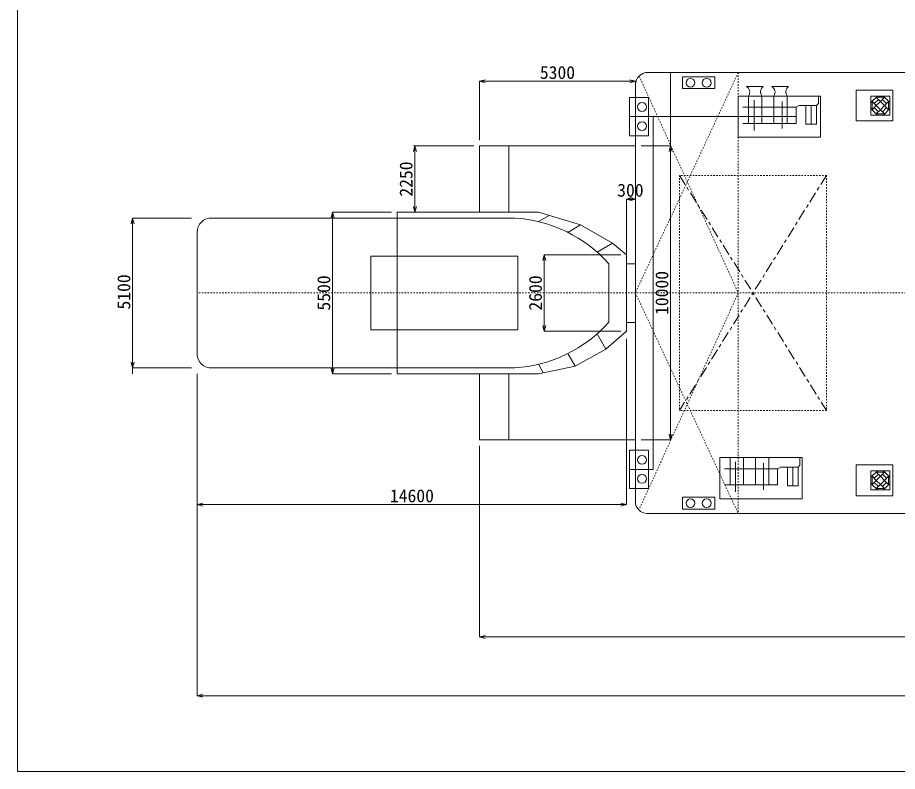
# Model space of a CAD drawing. Units: millimetres on the paper, scale 1:200. Extents: x 12 to 407, y 8 to 286.
# Drawn here: x 11.8 to 161.4, y 7.8 to 136.1 of the extents above; entities that cross this region are included whole.
import ezdxf
from ezdxf.enums import TextEntityAlignment as Align

# ---------------------------------------------------------------- set-up
doc = ezdxf.new("R2010")
doc.units = ezdxf.units.MM
doc.linetypes.add('USER1', pattern=[0.5, 0.25, -0.25])
doc.linetypes.add('USER2', pattern=[3.501, 1.842, -0.553, 0.553, -0.553])
doc.layers.add('画層0', color=7, linetype='Continuous', lineweight=13)
doc.styles.add('ＭＳ ゴシック', font='')
doc.styles.get('ＭＳ ゴシック').set_extended_font_data('MS Gothic')

msp = doc.modelspace()

# ---------------------------------------------------------------- linework, layer by layer
at = {"layer": '画層0'}
for p, q in [((11.797, 285.594), (11.797, 7.839)), ((309.861, 126.716), (118.598, 126.716)), ((122.861, 126.716), (122.861, 84.216)), ((130.361, 125.966), (124.861, 125.966)), ((124.861, 125.966), (124.861, 123.966)), ((130.361, 125.966), (130.361, 123.966)), ((90.361, 125.216), (91.327, 125.475)), ((116.861, 125.216), (90.361, 125.216)), ((90.361, 115.216), (90.361, 125.216)), ((90.361, 125.216), (116.861, 125.216)), ((90.361, 125.216), (91.327, 124.957)), ((116.861, 125.216), (115.895, 125.475)), ((116.861, 125.216), (115.895, 124.957)), ((116.861, 115.216), (116.861, 125.216)), ((116.861, 124.716), (116.861, 53.536)), ((138.586, 124.317), (135.711, 124.317)), ((142.885, 124.317), (140.01, 124.317)), ((130.361, 123.966), (124.861, 123.966)), ((134.361, 122.716), (134.361, 115.716)), ((148.361, 122.716), (134.361, 122.716)), ((136.105, 120.804), (136.105, 122.716)), ((138.389, 120.804), (138.389, 122.716)), ((140.428, 118.053), (140.428, 122.716)), ((142.688, 118.053), (142.688, 122.716)), ((148.002, 121.454), (148.002, 122.716)), ((148.361, 122.716), (148.361, 115.716)), ((160.661, 123.716), (154.411, 123.716)), ((154.411, 123.716), (154.411, 118.466)), ((160.161, 122.716), (156.911, 122.716)), ((156.911, 122.716), (156.911, 119.466)), ((158.011, 122.716), (156.911, 121.616)), ((159.061, 122.716), (160.161, 121.616)), ((160.161, 122.716), (160.161, 119.466)), ((160.661, 123.716), (160.661, 118.466)), ((119.111, 122.466), (115.861, 122.466)), ((115.861, 122.466), (115.861, 115.966)), ((119.111, 122.466), (119.111, 115.966)), ((137.038, 116.873), (137.038, 122.008)), ((141.804, 117.217), (141.804, 121.762)), ((147.675, 121.099), (148.002, 121.454)), ((157.136, 121.798), (157.829, 121.091)), ((157.136, 121.798), (157.136, 120.384)), ((157.483, 121.445), (158.183, 122.145)), ((157.829, 122.491), (158.536, 121.798)), ((157.829, 122.491), (159.243, 122.491)), ((158.536, 121.798), (159.243, 122.491)), ((158.89, 122.145), (159.59, 121.445)), ((159.243, 121.091), (159.936, 121.798)), ((159.936, 121.798), (159.936, 120.384)), ((135.163, 120.804), (144.187, 120.804)), ((136.105, 118.053), (136.105, 120.804)), ((138.389, 118.053), (138.389, 120.804)), ((144.187, 120.804), (144.727, 121.099)), ((144.187, 118.053), (144.187, 120.804)), ((147.675, 121.099), (144.727, 121.099)), ((145.857, 117.905), (145.857, 121.099)), ((146.766, 117.905), (146.766, 121.099)), ((147.675, 117.905), (147.675, 121.099)), ((156.911, 120.566), (158.011, 119.466)), ((157.829, 121.091), (157.136, 120.384)), ((158.183, 120.038), (157.483, 120.738)), ((158.536, 120.384), (157.829, 119.691)), ((158.536, 120.384), (159.243, 119.691)), ((159.59, 120.738), (158.89, 120.038)), ((159.061, 119.466), (160.161, 120.566)), ((159.243, 121.091), (159.936, 120.384)), ((144.187, 119.216), (115.861, 119.216)), ((119.861, 59.216), (119.861, 119.216)), ((160.661, 118.466), (154.411, 118.466)), ((160.161, 119.466), (156.911, 119.466)), ((157.829, 119.691), (159.243, 119.691)), ((135.163, 118.053), (144.187, 118.053)), ((145.857, 117.905), (147.675, 117.905)), ((119.111, 115.966), (115.861, 115.966)), ((148.361, 115.716), (134.361, 115.716)), ((79.361, 114.216), (79.102, 113.25)), ((89.361, 114.216), (79.111, 114.216)), ((79.361, 114.216), (79.361, 102.966)), ((79.361, 114.216), (79.62, 113.25)), ((116.861, 114.216), (90.361, 114.216)), ((90.361, 114.216), (90.361, 102.966)), ((95.361, 114.216), (95.361, 102.966)), ((117.861, 114.216), (122.861, 114.216)), ((122.861, 114.216), (122.602, 113.25)), ((122.861, 64.216), (122.861, 114.216)), ((122.861, 114.216), (123.12, 113.25)), ((115.361, 105.196), (116.327, 105.455)), ((115.361, 95.196), (115.361, 105.196)), ((115.361, 105.196), (116.861, 105.196)), ((115.361, 105.196), (116.327, 104.937)), ((116.861, 105.196), (115.895, 105.455)), ((116.861, 105.196), (115.895, 104.937)), ((116.861, 95.196), (116.861, 105.196)), ((79.361, 102.966), (79.102, 103.932)), ((79.361, 102.966), (79.62, 103.932)), ((31.361, 101.966), (31.102, 101)), ((41.361, 101.966), (31.361, 101.966)), ((31.361, 101.966), (31.361, 76.466)), ((31.361, 101.966), (31.62, 101)), ((96.361, 101.966), (44.361, 101.966)), ((65.361, 102.966), (65.102, 102)), ((65.361, 102.966), (65.361, 75.466)), ((75.361, 102.966), (65.361, 102.966)), ((65.361, 102.966), (65.361, 75.466)), ((65.361, 102.966), (65.62, 102)), ((76.361, 102.966), (76.361, 75.466)), ((100.361, 102.966), (76.361, 102.966)), ((89.361, 102.966), (79.111, 102.966)), ((100.361, 102.966), (107.526, 100.778)), ((100.361, 101.355), (102.186, 102.409)), ((105.361, 99.528), (107.526, 100.778)), ((112.959, 97.67), (107.526, 100.778)), ((31.361, 99.012), (31.361, 75.466)), ((42.361, 99.012), (42.361, 79.223)), ((110.361, 96.17), (112.959, 97.67)), ((115.361, 95.716), (112.959, 97.67)), ((71.861, 95.466), (71.861, 82.966)), ((96.861, 95.466), (71.861, 95.466)), ((96.861, 95.466), (96.861, 82.966)), ((101.361, 95.716), (101.102, 94.75)), ((114.361, 95.716), (101.361, 95.716)), ((101.361, 95.716), (101.361, 82.716)), ((101.361, 95.716), (101.62, 94.75)), ((115.361, 95.716), (115.361, 82.716)), ((112.361, 94.196), (112.361, 84.236)), ((115.361, 94.196), (116.861, 94.196)), ((116.861, 94.196), (116.861, 84.216)), ((116.861, 84.216), (115.361, 84.216)), ((96.861, 82.966), (71.861, 82.966)), ((101.361, 82.716), (101.102, 83.682)), ((101.361, 82.716), (101.62, 83.682)), ((114.361, 82.716), (101.361, 82.716)), ((115.361, 82.716), (111.861, 79.664)), ((110.361, 82.262), (111.861, 79.664)), ((115.361, 81.389), (115.361, 53.216)), ((111.861, 79.664), (106.611, 76.74)), ((105.361, 78.905), (106.611, 76.74)), ((31.361, 76.466), (31.102, 77.432)), ((31.361, 76.466), (31.62, 77.432)), ((41.361, 76.466), (31.361, 76.466)), ((96.361, 76.466), (44.361, 76.466)), ((65.361, 75.466), (65.102, 76.432)), ((65.361, 75.466), (65.62, 76.432)), ((100.361, 77.077), (101.193, 75.636)), ((106.611, 76.74), (100.361, 75.466)), ((42.361, 75.466), (42.361, 20.716)), ((42.361, 75.466), (42.361, 53.216)), ((75.361, 75.466), (65.361, 75.466)), ((100.361, 75.466), (76.361, 75.466)), ((90.361, 75.466), (90.361, 64.216)), ((95.361, 75.466), (95.361, 64.216)), ((122.861, 64.216), (122.602, 65.182)), ((122.861, 64.216), (123.12, 65.182)), ((116.861, 64.216), (90.361, 64.216)), ((90.361, 63.216), (90.361, 30.716)), ((117.861, 64.216), (122.861, 64.216)), ((119.111, 62.466), (115.861, 62.466)), ((115.861, 62.466), (115.861, 55.966)), ((119.111, 62.466), (119.111, 55.966)), ((131.211, 61.216), (131.211, 54.216)), ((145.211, 61.216), (131.211, 61.216)), ((132.955, 59.304), (132.955, 61.216)), ((133.888, 55.373), (133.888, 60.508)), ((135.239, 59.304), (135.239, 61.216)), ((137.278, 56.553), (137.278, 61.216)), ((138.654, 55.717), (138.654, 60.262)), ((139.538, 56.553), (139.538, 61.216)), ((144.525, 59.599), (144.852, 59.954)), ((144.852, 59.954), (144.852, 61.216)), ((145.211, 61.216), (145.211, 54.216)), ((160.661, 59.966), (154.411, 59.966)), ((154.411, 59.966), (154.411, 54.716)), ((160.661, 59.966), (160.661, 54.716)), ((115.861, 59.216), (119.861, 59.216)), ((132.013, 59.304), (141.037, 59.304)), ((132.955, 56.553), (132.955, 59.304)), ((135.239, 56.553), (135.239, 59.304)), ((141.037, 59.304), (141.577, 59.599)), ((141.037, 56.553), (141.037, 59.304)), ((144.525, 59.599), (141.577, 59.599)), ((142.707, 56.405), (142.707, 59.599)), ((143.616, 56.405), (143.616, 59.599)), ((144.525, 56.405), (144.525, 59.599)), ((160.161, 58.966), (156.911, 58.966)), ((156.911, 58.966), (156.911, 55.716)), ((158.011, 58.966), (156.911, 57.866)), ((157.483, 57.695), (158.183, 58.395)), ((157.829, 58.741), (158.536, 58.048)), ((157.829, 58.741), (159.243, 58.741)), ((158.536, 58.048), (159.243, 58.741)), ((158.89, 58.395), (159.59, 57.695)), ((159.061, 58.966), (160.161, 57.866)), ((160.161, 58.966), (160.161, 55.716)), ((157.136, 58.048), (157.829, 57.341)), ((157.136, 58.048), (157.136, 56.634)), ((157.829, 57.341), (157.136, 56.634)), ((158.183, 56.288), (157.483, 56.988)), ((159.59, 56.988), (158.89, 56.288)), ((159.243, 57.341), (159.936, 58.048)), ((159.243, 57.341), (159.936, 56.634)), ((159.936, 58.048), (159.936, 56.634)), ((119.111, 55.966), (115.861, 55.966)), ((132.013, 56.553), (141.037, 56.553)), ((142.707, 56.405), (144.525, 56.405)), ((156.911, 56.816), (158.011, 55.716)), ((160.161, 55.716), (156.911, 55.716)), ((158.536, 56.634), (157.829, 55.941)), ((157.829, 55.941), (159.243, 55.941)), ((158.536, 56.634), (159.243, 55.941)), ((159.061, 55.716), (160.161, 56.816)), ((130.361, 54.466), (124.861, 54.466)), ((124.861, 54.466), (124.861, 52.466)), ((130.361, 54.466), (130.361, 52.466)), ((145.211, 54.216), (131.211, 54.216)), ((160.661, 54.716), (154.411, 54.716)), ((42.361, 53.216), (43.327, 53.475)), ((42.361, 53.216), (115.361, 53.216)), ((42.361, 53.216), (43.327, 52.957)), ((115.361, 53.216), (114.395, 53.475)), ((115.361, 53.216), (114.395, 52.957)), ((130.361, 52.466), (124.861, 52.466)), ((309.996, 51.716), (118.861, 51.716)), ((90.361, 30.716), (91.327, 30.975)), ((90.361, 30.716), (311.861, 30.716)), ((90.361, 30.716), (91.327, 30.457)), ((42.361, 20.716), (43.327, 20.975)), ((42.361, 20.716), (311.861, 20.716)), ((42.361, 20.716), (43.327, 20.457)), ((406.925, 7.839), (11.797, 7.839))]:
    msp.add_line(p, q, dxfattribs=at)
at = {"layer": '画層0', "linetype": 'USER1'}
for p, q in [((134.361, 126.716), (116.861, 89.216)), ((117.488, 126.089), (134.361, 89.216)), ((134.361, 126.716), (134.361, 51.716)), ((124.361, 109.216), (124.361, 69.216)), ((149.361, 109.216), (124.361, 109.216)), ((149.361, 109.216), (149.361, 69.216)), ((311.861, 89.216), (42.361, 89.216)), ((116.861, 89.216), (134.361, 51.716)), ((134.361, 89.216), (117.45, 52.305)), ((149.361, 69.216), (124.361, 69.216))]:
    msp.add_line(p, q, dxfattribs=at)
at = {"layer": '画層0', "linetype": 'USER2'}
for p, q in [((124.361, 109.216), (149.361, 69.216)), ((149.361, 109.216), (124.361, 69.216))]:
    msp.add_line(p, q, dxfattribs=at)
at = {"layer": '画層0'}
for points in [[(158.536, 121.798), (157.829, 121.091), (158.536, 120.384), (159.243, 121.091)], [(158.536, 58.048), (157.829, 57.341), (158.536, 56.634), (159.243, 57.341)]]:
    msp.add_lwpolyline(points, close=True, dxfattribs=at)
for centre in [(126.236, 124.966), (128.986, 124.966), (117.986, 120.841), (117.986, 117.591), (117.986, 60.841), (117.986, 57.591), (126.236, 53.466), (128.986, 53.466)]:
    msp.add_circle(centre, 0.75, dxfattribs=at)
for centre, radius, start, end in [((119.014, 124.563), 2.159, 94.06712, 175.93288), ((135.255, 123.356), 1.063, 322.99185, 64.60314), ((139.319, 123.414), 1.163, 129.10024, 216.89931), ((139.554, 123.356), 1.063, 322.99185, 64.60314), ((143.618, 123.414), 1.163, 129.10024, 216.89931), ((44.838, 99.489), 2.522, 100.8983, 190.8983), ((94.81, 78.415), 23.602, 41.96121, 86.23281), ((94.81, 100.018), 23.602, 273.76719, 318.03879), ((44.739, 78.845), 2.408, 170.963, 260.963), ((118.873, 53.728), 2.012, 180.32932, 269.67068)]:
    msp.add_arc(centre, radius, start, end, dxfattribs=at)

# ---------------------------------------------------------------- texts
at = {"layer": '画層0', "style": 'ＭＳ ゴシック'}
for s, p in [('5300', (103.611, 126.716)), ('300', (116.013, 106.696)), ('14600', (78.861, 54.716))]:
    msp.add_text(s, height=2.199, dxfattribs=at).set_placement(p, align=Align.MIDDLE_CENTER)
for s, p in [('2250', (77.861, 108.591)), ('10000', (121.361, 89.216)), ('5100', (29.861, 89.394)), ('5500', (63.861, 89.216)), ('2600', (99.861, 89.216))]:
    msp.add_text(s, height=2.199, rotation=90, dxfattribs=at).set_placement(p, align=Align.MIDDLE_CENTER)

doc.saveas('drawing.dxf')
